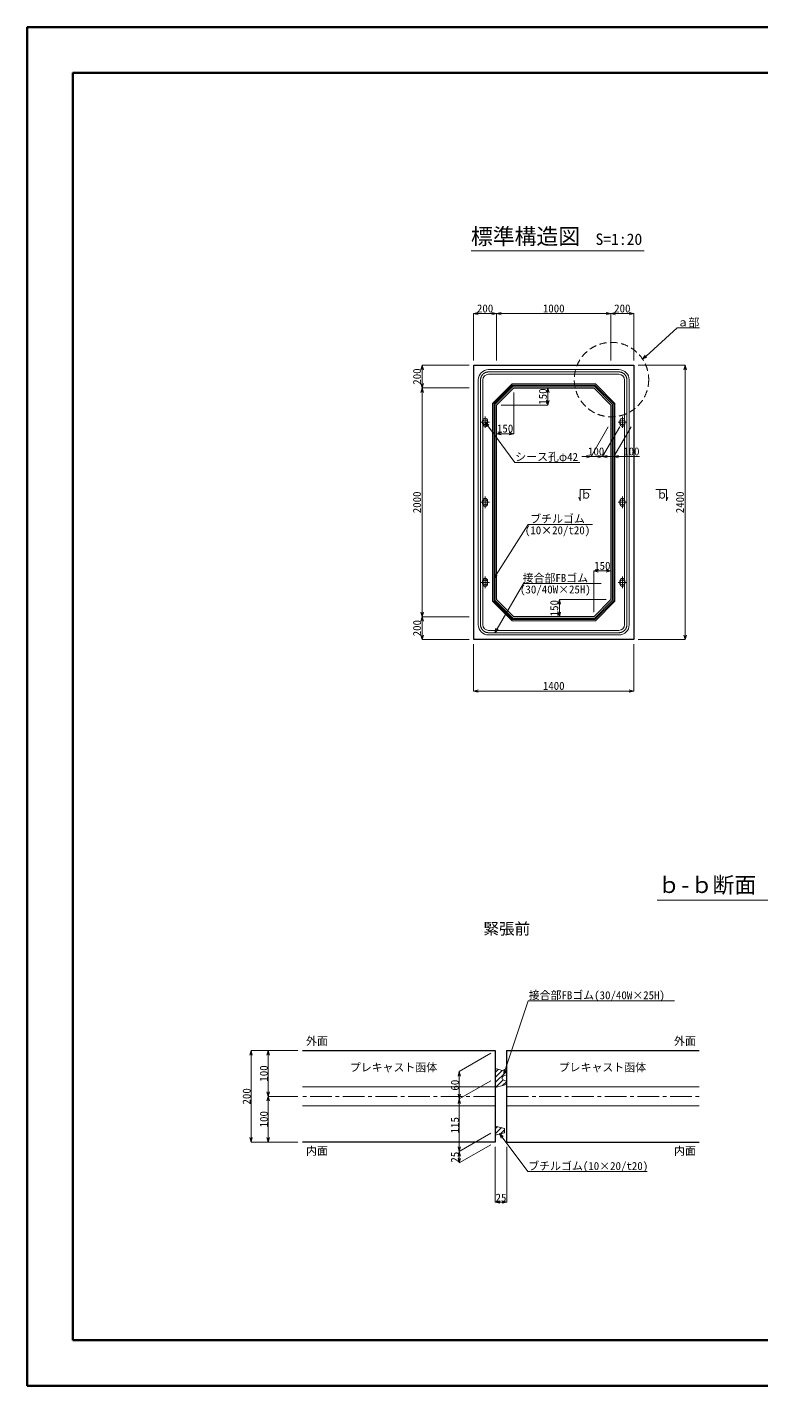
# Model space of a CAD drawing. Header units: millimetres. Extents: x 0 to 23801, y 0 to 11880.
# Drawn here: x 0 to 6425, y 0 to 11880 of the extents above; entities that cross this region are included whole.
import ezdxf
from ezdxf import colors
from ezdxf.entities.mleader import LeaderData, LeaderLine
from ezdxf.enums import TextEntityAlignment as Align
from ezdxf.math import Vec2, Vec3

# ---------------------------------------------------------------- set-up
doc = ezdxf.new("R2010")
doc.units = ezdxf.units.MM
doc.header["$LTSCALE"] = 20
doc.linetypes.add('CENTER2', pattern=[28.575, 19.05, -3.175, 3.175, -3.175])
doc.linetypes.add('HIDDEN2', pattern=[4.7625, 3.175, -1.5875])
for name, color, linetype, lineweight in [('0その他', 7, 'Continuous', 13), ('0タイトル', 7, 'Continuous', 13), ('0中心線', 7, 'CENTER2', 5), ('0寸法', 7, 'Continuous', 5), ('0文字', 41, 'Continuous', 5), ('1Pca-BOX', 3, 'Continuous', 25), ('1シース・トランペットシース', 4, 'Continuous', 13), ('3FBゴム', 181, 'Continuous', 13), ('3ブチルゴム等', 173, 'Continuous', 13), ('D-TTL', 2, 'Continuous', 50)]:
    doc.layers.add(name, color=color, linetype=linetype, lineweight=lineweight)
doc.styles.get("Standard").update_dxf_attribs({"font": 'MS Gothic.ttf'})
doc.styles.add('寸法文字', font='MS Gothic.ttf')
doc.dimstyles.new('1／20', dxfattribs={"dimscale": 20, "dimtxt": 3.5, "dimasz": 2, "dimexe": 0, "dimexo": 2, "dimgap": 0.5, "dimtad": 1, "dimdec": 0, "dimzin": 1, "dimdsep": 46, "dimtxsty": '寸法文字', "dimblk": 'OPEN30', "dimcen": 2.5, "dimclrd": 256, "dimclre": 256, "dimclrt": 256, "dimadec": 0, "dimazin": 0, "dimtfac": 1, "dimtdec": 0, "dimtmove": 0, "dimatfit": 3, "dimldrblk": 'OPEN30', "dimfxl": 1, "dimlwd": -1, "dimlwe": -1, "dimarcsym": 0})
doc.dimstyles.new('1／5', dxfattribs={"dimscale": 20, "dimtxt": 3.5, "dimasz": 2, "dimexe": 0, "dimexo": 2, "dimgap": 0.15, "dimtad": 1, "dimdec": 1, "dimlfac": 0.25, "dimdsep": 46, "dimtxsty": '寸法文字', "dimblk": 'OPEN30', "dimcen": 0.25, "dimclrd": 256, "dimclre": 256, "dimclrt": 256, "dimadec": 0, "dimazin": 0, "dimtfac": 1, "dimtdec": 1, "dimtmove": 2, "dimatfit": 3, "dimldrblk": 'OPEN30', "dimfxl": 0, "dimlwd": -1, "dimlwe": -1, "dimarcsym": 0})
pattern_1 = [(45, (455.157, 225.343), (-22.45064, 22.45064), [])]

# ---------------------------------------------------------------- blocks, each defined once
blk = doc.blocks.new('_Open30')
at = {"color": 0, "linetype": 'ByBlock', "lineweight": -2}
for p, q in [((-1, 0.27), (0, 0)), ((0, 0), (-1, -0.27)), ((0, 0), (-1, 0))]:
    blk.add_line(p, q, dxfattribs=at)
blk = doc.blocks.new('*D2')
at = {"layer": '0寸法', "transparency": 16777216}
for p, q in [((2368, 2931), (2108, 2931)), ((2108, 2891), (2108, 2571)), ((2368, 2531), (2108, 2531))]:
    blk.add_line(p, q, dxfattribs=at)
at = {"layer": 'Defpoints', "color": 0, "transparency": 16777216}
for p in [(2408, 2931), (2108, 2531), (2408, 2531)]:
    blk.add_point(p, dxfattribs=at)
at = {"layer": '0寸法', "transparency": 16777216, "xscale": 40, "yscale": 40, "zscale": 40}
for p, rotation in [((2108, 2931), 90), ((2108, 2531), 270)]:
    blk.add_blockref('_Open30', p, dxfattribs=dict(at, rotation=rotation))
at = {"layer": '0寸法', "transparency": 16777216, "insert": (2070, 2731), "char_height": 70, "attachment_point": 5, "rotation": 90, "style": '寸法文字'}
blk.add_mtext('100', dxfattribs=at)
blk = doc.blocks.new('*D3')
at = {"layer": '0寸法', "transparency": 16777216}
for p, q in [((2368, 2531), (2108, 2531)), ((2108, 2491), (2108, 2171)), ((2368, 2131), (2108, 2131))]:
    blk.add_line(p, q, dxfattribs=at)
at = {"layer": 'Defpoints', "color": 0, "transparency": 16777216}
for p in [(2408, 2531), (2108, 2131), (2408, 2131)]:
    blk.add_point(p, dxfattribs=at)
at = {"layer": '0寸法', "transparency": 16777216, "xscale": 40, "yscale": 40, "zscale": 40}
for p, rotation in [((2108, 2531), 90), ((2108, 2131), 270)]:
    blk.add_blockref('_Open30', p, dxfattribs=dict(at, rotation=rotation))
at = {"layer": '0寸法', "transparency": 16777216, "insert": (2070, 2331), "char_height": 70, "attachment_point": 5, "rotation": 90, "style": '寸法文字'}
blk.add_mtext('100', dxfattribs=at)
blk = doc.blocks.new('*D4')
at = {"layer": '0寸法', "transparency": 16777216}
for p, q in [((2368, 2931), (1958, 2931)), ((1958, 2891), (1958, 2171)), ((2368, 2131), (1958, 2131))]:
    blk.add_line(p, q, dxfattribs=at)
at = {"layer": 'Defpoints', "color": 0, "transparency": 16777216}
for p in [(2408, 2931), (1958, 2131), (2408, 2131)]:
    blk.add_point(p, dxfattribs=at)
at = {"layer": '0寸法', "transparency": 16777216, "xscale": 40, "yscale": 40, "zscale": 40}
for p, rotation in [((1958, 2931), 90), ((1958, 2131), 270)]:
    blk.add_blockref('_Open30', p, dxfattribs=dict(at, rotation=rotation))
at = {"layer": '0寸法', "transparency": 16777216, "insert": (1920, 2531), "char_height": 70, "attachment_point": 5, "rotation": 90, "style": '寸法文字'}
blk.add_mtext('200', dxfattribs=at)
blk = doc.blocks.new('*D9')
at = {"layer": '0寸法', "transparency": 16777216}
for p, q in [((4054, 2208), (3779, 2049)), ((4054, 2108), (3779, 1949)), ((3779, 1989), (3779, 2009))]:
    blk.add_line(p, q, dxfattribs=at)
at = {"layer": 'Defpoints', "color": 0, "transparency": 16777216}
for p in [(4094, 2231), (3779, 2049), (4094, 2131)]:
    blk.add_point(p, dxfattribs=at)
at = {"layer": '0寸法', "transparency": 16777216, "xscale": 40, "yscale": 40, "zscale": 40}
for p, rotation in [((3779, 2049), 90), ((3779, 1949), 270)]:
    blk.add_blockref('_Open30', p, dxfattribs=dict(at, rotation=rotation))
at = {"layer": '0寸法', "transparency": 16777216, "insert": (3741, 1999), "char_height": 70, "attachment_point": 5, "rotation": 90, "style": '寸法文字'}
blk.add_mtext('25', dxfattribs=at)
blk = doc.blocks.new('*D10')
at = {"layer": '0寸法', "transparency": 16777216}
for p, q in [((4054, 2908), (3779, 2749)), ((3779, 2549), (3779, 2709)), ((4054, 2668), (3779, 2509))]:
    blk.add_line(p, q, dxfattribs=at)
at = {"layer": 'Defpoints', "color": 0, "transparency": 16777216}
for p in [(4094, 2931), (3779, 2749), (4094, 2691)]:
    blk.add_point(p, dxfattribs=at)
at = {"layer": '0寸法', "transparency": 16777216, "xscale": 40, "yscale": 40, "zscale": 40}
for p, rotation in [((3779, 2749), 90), ((3779, 2509), 270)]:
    blk.add_blockref('_Open30', p, dxfattribs=dict(at, rotation=rotation))
at = {"layer": '0寸法', "transparency": 16777216, "insert": (3741, 2629), "char_height": 70, "attachment_point": 5, "rotation": 90, "style": '寸法文字'}
blk.add_mtext('60', dxfattribs=at)
blk = doc.blocks.new('*D11')
at = {"layer": '0寸法', "transparency": 16777216}
for p, q in [((4054, 2668), (3779, 2509)), ((3779, 2089), (3779, 2469)), ((4054, 2208), (3779, 2049))]:
    blk.add_line(p, q, dxfattribs=at)
at = {"layer": 'Defpoints', "color": 0, "transparency": 16777216}
for p in [(4094, 2691), (3779, 2509), (4094, 2231)]:
    blk.add_point(p, dxfattribs=at)
at = {"layer": '0寸法', "transparency": 16777216, "xscale": 40, "yscale": 40, "zscale": 40}
for p, rotation in [((3779, 2509), 90), ((3779, 2049), 270)]:
    blk.add_blockref('_Open30', p, dxfattribs=dict(at, rotation=rotation))
at = {"layer": '0寸法', "transparency": 16777216, "insert": (3741, 2279), "char_height": 70, "attachment_point": 5, "rotation": 90, "style": '寸法文字'}
blk.add_mtext('115', dxfattribs=at)
blk = doc.blocks.new('*D12')
at = {"layer": '0寸法', "transparency": 16777216}
for p, q in [((4094, 2091), (4094, 1607)), ((4194, 2091), (4194, 1607)), ((4134, 1607), (4154, 1607))]:
    blk.add_line(p, q, dxfattribs=at)
at = {"layer": 'Defpoints', "color": 0, "transparency": 16777216}
for p in [(4094, 2131), (4194, 2131), (4194, 1607)]:
    blk.add_point(p, dxfattribs=at)
at = {"layer": '0寸法', "transparency": 16777216, "xscale": 40, "yscale": 40, "zscale": 40, "rotation": 180}
blk.add_blockref('_Open30', (4094, 1607), dxfattribs=at)
at = {"layer": '0寸法', "transparency": 16777216, "xscale": 40, "yscale": 40, "zscale": 40}
blk.add_blockref('_Open30', (4194, 1607), dxfattribs=at)
at = {"layer": '0寸法', "transparency": 16777216, "insert": (4144, 1645), "char_height": 70, "attachment_point": 5, "style": '寸法文字'}
blk.add_mtext('25', dxfattribs=at)
blk = doc.blocks.new('*D17')
at = {"layer": '0寸法', "transparency": 16777216}
for p, q in [((3865, 8725), (3455, 8725)), ((3455, 8685), (3455, 6765)), ((3865, 6725), (3455, 6725))]:
    blk.add_line(p, q, dxfattribs=at)
at = {"layer": 'Defpoints', "color": 0, "transparency": 16777216}
for p in [(3905, 8725), (3455, 6725), (3905, 6725)]:
    blk.add_point(p, dxfattribs=at)
at = {"layer": '0寸法', "transparency": 16777216, "xscale": 40, "yscale": 40, "zscale": 40}
for p, rotation in [((3455, 8725), 90), ((3455, 6725), 270)]:
    blk.add_blockref('_Open30', p, dxfattribs=dict(at, rotation=rotation))
at = {"layer": '0寸法', "transparency": 16777216, "insert": (3410, 7725), "char_height": 70, "attachment_point": 5, "rotation": 90, "style": '寸法文字'}
blk.add_mtext('2000', dxfattribs=at)
blk = doc.blocks.new('*D18')
at = {"layer": '0寸法', "transparency": 16777216}
for p, q in [((3865, 8925), (3455, 8925)), ((3455, 8885), (3455, 8765)), ((3865, 8725), (3455, 8725))]:
    blk.add_line(p, q, dxfattribs=at)
at = {"layer": 'Defpoints', "color": 0, "transparency": 16777216}
for p in [(3905, 8925), (3455, 8725), (3905, 8725)]:
    blk.add_point(p, dxfattribs=at)
at = {"layer": '0寸法', "transparency": 16777216, "xscale": 40, "yscale": 40, "zscale": 40}
for p, rotation in [((3455, 8925), 90), ((3455, 8725), 270)]:
    blk.add_blockref('_Open30', p, dxfattribs=dict(at, rotation=rotation))
at = {"layer": '0寸法', "transparency": 16777216, "insert": (3410, 8825), "char_height": 70, "attachment_point": 5, "rotation": 90, "style": '寸法文字'}
blk.add_mtext('200', dxfattribs=at)
blk = doc.blocks.new('*D19')
at = {"layer": '0寸法', "transparency": 16777216}
for p, q in [((3905, 8965), (3905, 9375)), ((3945, 9375), (4065, 9375)), ((4105, 8965), (4105, 9375))]:
    blk.add_line(p, q, dxfattribs=at)
at = {"layer": 'Defpoints', "color": 0, "transparency": 16777216}
for p in [(4105, 9375), (3905, 8925), (4105, 8925)]:
    blk.add_point(p, dxfattribs=at)
at = {"layer": '0寸法', "transparency": 16777216, "xscale": 40, "yscale": 40, "zscale": 40, "rotation": 180}
blk.add_blockref('_Open30', (3905, 9375), dxfattribs=at)
at = {"layer": '0寸法', "transparency": 16777216, "xscale": 40, "yscale": 40, "zscale": 40}
blk.add_blockref('_Open30', (4105, 9375), dxfattribs=at)
at = {"layer": '0寸法', "transparency": 16777216, "insert": (4005, 9420), "char_height": 70, "attachment_point": 5, "style": '寸法文字'}
blk.add_mtext('200', dxfattribs=at)
blk = doc.blocks.new('*D20')
at = {"layer": '0寸法', "transparency": 16777216}
for p, q in [((4105, 8965), (4105, 9375)), ((4145, 9375), (5065, 9375)), ((5105, 8965), (5105, 9375))]:
    blk.add_line(p, q, dxfattribs=at)
at = {"layer": 'Defpoints', "color": 0, "transparency": 16777216}
for p in [(5105, 9375), (4105, 8925), (5105, 8925)]:
    blk.add_point(p, dxfattribs=at)
at = {"layer": '0寸法', "transparency": 16777216, "xscale": 40, "yscale": 40, "zscale": 40, "rotation": 180}
blk.add_blockref('_Open30', (4105, 9375), dxfattribs=at)
at = {"layer": '0寸法', "transparency": 16777216, "xscale": 40, "yscale": 40, "zscale": 40}
blk.add_blockref('_Open30', (5105, 9375), dxfattribs=at)
at = {"layer": '0寸法', "transparency": 16777216, "insert": (4605, 9420), "char_height": 70, "attachment_point": 5, "style": '寸法文字'}
blk.add_mtext('1000', dxfattribs=at)
blk = doc.blocks.new('*D21')
at = {"layer": '0寸法', "transparency": 16777216}
for p, q in [((5105, 8965), (5105, 9375)), ((5145, 9375), (5265, 9375)), ((5305, 8965), (5305, 9375))]:
    blk.add_line(p, q, dxfattribs=at)
at = {"layer": 'Defpoints', "color": 0, "transparency": 16777216}
for p in [(5305, 9375), (5105, 8925), (5305, 8925)]:
    blk.add_point(p, dxfattribs=at)
at = {"layer": '0寸法', "transparency": 16777216, "xscale": 40, "yscale": 40, "zscale": 40, "rotation": 180}
blk.add_blockref('_Open30', (5105, 9375), dxfattribs=at)
at = {"layer": '0寸法', "transparency": 16777216, "xscale": 40, "yscale": 40, "zscale": 40}
blk.add_blockref('_Open30', (5305, 9375), dxfattribs=at)
at = {"layer": '0寸法', "transparency": 16777216, "insert": (5205, 9420), "char_height": 70, "attachment_point": 5, "style": '寸法文字'}
blk.add_mtext('200', dxfattribs=at)
blk = doc.blocks.new('*D16')
at = {"layer": '0寸法', "transparency": 16777216}
for p, q in [((3865, 6725), (3455, 6725)), ((3455, 6685), (3455, 6565)), ((3865, 6525), (3455, 6525))]:
    blk.add_line(p, q, dxfattribs=at)
at = {"layer": 'Defpoints', "color": 0, "transparency": 16777216}
for p in [(3905, 6725), (3455, 6525), (3905, 6525)]:
    blk.add_point(p, dxfattribs=at)
at = {"layer": '0寸法', "transparency": 16777216, "xscale": 40, "yscale": 40, "zscale": 40}
for p, rotation in [((3455, 6725), 90), ((3455, 6525), 270)]:
    blk.add_blockref('_Open30', p, dxfattribs=dict(at, rotation=rotation))
at = {"layer": '0寸法', "transparency": 16777216, "insert": (3410, 6625), "char_height": 70, "attachment_point": 5, "rotation": 90, "style": '寸法文字'}
blk.add_mtext('200', dxfattribs=at)
blk = doc.blocks.new('*D22')
at = {"layer": '0寸法', "transparency": 16777216}
for p, q in [((5345, 8925), (5755, 8925)), ((5755, 6565), (5755, 8885)), ((5345, 6525), (5755, 6525))]:
    blk.add_line(p, q, dxfattribs=at)
at = {"layer": 'Defpoints', "color": 0, "transparency": 16777216}
for p in [(5305, 8925), (5755, 8925), (5305, 6525)]:
    blk.add_point(p, dxfattribs=at)
at = {"layer": '0寸法', "transparency": 16777216, "xscale": 40, "yscale": 40, "zscale": 40}
for p, rotation in [((5755, 8925), 90), ((5755, 6525), 270)]:
    blk.add_blockref('_Open30', p, dxfattribs=dict(at, rotation=rotation))
at = {"layer": '0寸法', "transparency": 16777216, "insert": (5710, 7725), "char_height": 70, "attachment_point": 5, "rotation": 90, "style": '寸法文字'}
blk.add_mtext('2400', dxfattribs=at)
blk = doc.blocks.new('*D23')
at = {"layer": '0寸法', "transparency": 16777216}
for p, q in [((3905, 6485), (3905, 6075)), ((5305, 6485), (5305, 6075)), ((5265, 6075), (3945, 6075))]:
    blk.add_line(p, q, dxfattribs=at)
at = {"layer": 'Defpoints', "color": 0, "transparency": 16777216}
for p in [(3905, 6525), (5305, 6525), (3905, 6075)]:
    blk.add_point(p, dxfattribs=at)
at = {"layer": '0寸法', "transparency": 16777216, "xscale": 40, "yscale": 40, "zscale": 40, "rotation": 180}
blk.add_blockref('_Open30', (3905, 6075), dxfattribs=at)
at = {"layer": '0寸法', "transparency": 16777216, "xscale": 40, "yscale": 40, "zscale": 40}
blk.add_blockref('_Open30', (5305, 6075), dxfattribs=at)
at = {"layer": '0寸法', "transparency": 16777216, "insert": (4605, 6120), "char_height": 70, "attachment_point": 5, "style": '寸法文字'}
blk.add_mtext('1400', dxfattribs=at)
blk = doc.blocks.new('*D24')
at = {"layer": '0寸法', "transparency": 16777216}
for p, q in [((5082, 8385), (4932, 8125)), ((5182, 8385), (5032, 8125)), ((4892, 8125), (4852, 8125)), ((4932, 8125), (5032, 8125)), ((5072, 8125), (5112, 8125))]:
    blk.add_line(p, q, dxfattribs=at)
at = {"layer": 'Defpoints', "color": 0, "transparency": 16777216}
for p in [(5105, 8425), (5205, 8425), (5032, 8125)]:
    blk.add_point(p, dxfattribs=at)
at = {"layer": '0寸法', "transparency": 16777216, "xscale": 40, "yscale": 40, "zscale": 40}
blk.add_blockref('_Open30', (4932, 8125), dxfattribs=at)
at = {"layer": '0寸法', "transparency": 16777216, "xscale": 40, "yscale": 40, "zscale": 40, "rotation": 180}
blk.add_blockref('_Open30', (5032, 8125), dxfattribs=at)
at = {"layer": '0寸法', "transparency": 16777216, "insert": (4976, 8170), "char_height": 70, "attachment_point": 5, "style": '寸法文字'}
blk.add_mtext('100', dxfattribs=at)
blk = doc.blocks.new('*D25')
at = {"layer": '0寸法', "transparency": 16777216}
for p, q in [((5182, 8385), (5032, 8125)), ((5282, 8385), (5132, 8125)), ((4992, 8125), (4952, 8125)), ((5032, 8125), (5132, 8125)), ((5172, 8125), (5356, 8125))]:
    blk.add_line(p, q, dxfattribs=at)
at = {"layer": 'Defpoints', "color": 0, "transparency": 16777216}
for p in [(5205, 8425), (5305, 8425), (5132, 8125)]:
    blk.add_point(p, dxfattribs=at)
at = {"layer": '0寸法', "transparency": 16777216, "xscale": 40, "yscale": 40, "zscale": 40}
blk.add_blockref('_Open30', (5032, 8125), dxfattribs=at)
at = {"layer": '0寸法', "transparency": 16777216, "xscale": 40, "yscale": 40, "zscale": 40, "rotation": 180}
blk.add_blockref('_Open30', (5132, 8125), dxfattribs=at)
at = {"layer": '0寸法', "transparency": 16777216, "insert": (5284, 8170), "char_height": 70, "attachment_point": 5, "style": '寸法文字'}
blk.add_mtext('100', dxfattribs=at)
blk = doc.blocks.new('*D26')
at = {"layer": '0寸法', "transparency": 16777216}
for p, q in [((4295, 8725), (4555, 8725)), ((4555, 8685), (4555, 8615)), ((4145, 8575), (4555, 8575))]:
    blk.add_line(p, q, dxfattribs=at)
at = {"layer": 'Defpoints', "color": 0, "transparency": 16777216}
for p in [(4255, 8725), (4105, 8575), (4555, 8575)]:
    blk.add_point(p, dxfattribs=at)
at = {"layer": '0寸法', "transparency": 16777216, "xscale": 40, "yscale": 40, "zscale": 40}
for p, rotation in [((4555, 8725), 90), ((4555, 8575), 270)]:
    blk.add_blockref('_Open30', p, dxfattribs=dict(at, rotation=rotation))
at = {"layer": '0寸法', "transparency": 16777216, "insert": (4510, 8650), "char_height": 70, "attachment_point": 5, "rotation": 90, "style": '寸法文字'}
blk.add_mtext('150', dxfattribs=at)
blk = doc.blocks.new('*D27')
at = {"layer": '0寸法', "transparency": 16777216}
for p, q in [((4255, 8685), (4255, 8325)), ((4105, 8535), (4105, 8325)), ((4215, 8325), (4145, 8325))]:
    blk.add_line(p, q, dxfattribs=at)
at = {"layer": 'Defpoints', "color": 0, "transparency": 16777216}
for p in [(4255, 8725), (4105, 8575), (4105, 8325)]:
    blk.add_point(p, dxfattribs=at)
at = {"layer": '0寸法', "transparency": 16777216, "xscale": 40, "yscale": 40, "zscale": 40, "rotation": 180}
blk.add_blockref('_Open30', (4105, 8325), dxfattribs=at)
at = {"layer": '0寸法', "transparency": 16777216, "xscale": 40, "yscale": 40, "zscale": 40}
blk.add_blockref('_Open30', (4255, 8325), dxfattribs=at)
at = {"layer": '0寸法', "transparency": 16777216, "insert": (4180, 8370), "char_height": 70, "attachment_point": 5, "style": '寸法文字'}
blk.add_mtext('150', dxfattribs=at)
blk = doc.blocks.new('*D28')
at = {"layer": '0寸法', "transparency": 16777216}
for p, q in [((4955, 6765), (4955, 7125)), ((4995, 7125), (5065, 7125)), ((5105, 6915), (5105, 7125))]:
    blk.add_line(p, q, dxfattribs=at)
at = {"layer": 'Defpoints', "color": 0, "transparency": 16777216}
for p in [(5105, 7125), (5105, 6875), (4955, 6725)]:
    blk.add_point(p, dxfattribs=at)
at = {"layer": '0寸法', "transparency": 16777216, "xscale": 40, "yscale": 40, "zscale": 40, "rotation": 180}
blk.add_blockref('_Open30', (4955, 7125), dxfattribs=at)
at = {"layer": '0寸法', "transparency": 16777216, "xscale": 40, "yscale": 40, "zscale": 40}
blk.add_blockref('_Open30', (5105, 7125), dxfattribs=at)
at = {"layer": '0寸法', "transparency": 16777216, "insert": (5030, 7170), "char_height": 70, "attachment_point": 5, "style": '寸法文字'}
blk.add_mtext('150', dxfattribs=at)
blk = doc.blocks.new('*D29')
at = {"layer": '0寸法', "transparency": 16777216}
for p, q in [((5065, 6875), (4655, 6875)), ((4655, 6835), (4655, 6765)), ((4915, 6725), (4655, 6725))]:
    blk.add_line(p, q, dxfattribs=at)
at = {"layer": 'Defpoints', "color": 0, "transparency": 16777216}
for p in [(5105, 6875), (4655, 6725), (4955, 6725)]:
    blk.add_point(p, dxfattribs=at)
at = {"layer": '0寸法', "transparency": 16777216, "xscale": 40, "yscale": 40, "zscale": 40}
for p, rotation in [((4655, 6875), 90), ((4655, 6725), 270)]:
    blk.add_blockref('_Open30', p, dxfattribs=dict(at, rotation=rotation))
at = {"layer": '0寸法', "transparency": 16777216, "insert": (4610, 6800), "char_height": 70, "attachment_point": 5, "rotation": 90, "style": '寸法文字'}
blk.add_mtext('150', dxfattribs=at)

msp = doc.modelspace()

# ---------------------------------------------------------------- hatches: boundary and pattern name
at = {"layer": '0その他'}
h = msp.add_hatch(dxfattribs=at)
h.set_pattern_fill('ANSI31', color=256, scale=10, style=0)
h.set_pattern_definition(pattern_1)
h.paths.add_polyline_path([(4093.51, 2191.2), (4173.51, 2211.2), (4173.51, 2251.2), (4093.51, 2271.2)])
at = {"layer": '3FBゴム'}
h = msp.add_hatch(dxfattribs=at)
h.set_pattern_fill('ANSI31', color=256, scale=10, style=0)
h.set_pattern_definition(pattern_1)
h.paths.add_polyline_path([(4168.18, 2709.86), (4178.23, 2712.3, 0.78868289), (4178.11, 2751.2), (4103.35, 2770.98, 0.48397269), (4093.51, 2763.2), (4093.51, 2619.2, 0.48397269), (4103.35, 2611.41), (4179.14, 2631.47, 0.76734712), (4178.23, 2670.1), (4168.18, 2672.54, -0.78623803)])

# ---------------------------------------------------------------- linework, layer by layer
at = {"layer": '0その他', "linetype": 'HIDDEN2'}
msp.add_circle((5110.34, 8798.42), 325.63, dxfattribs=at)
at = {"layer": '0タイトル'}
for p, q in [((3881.78, 9925.16), (5396.02, 9925.16)), ((5510.25, 4247.09), (6873.11, 4246.42))]:
    msp.add_line(p, q, dxfattribs=at)
at = {"layer": '0中心線', "lineweight": 9}
for p, q in [((4005.35, 8475.34), (4005.35, 8375.34)), ((5205.35, 8475.34), (5205.35, 8375.34)), ((4042.35, 8425.34), (3968.35, 8425.34)), ((5168.35, 8425.34), (5242.35, 8425.34)), ((4042.35, 7725.34), (3968.35, 7725.34)), ((4005.35, 7775.34), (4005.35, 7675.34)), ((5168.35, 7725.34), (5242.35, 7725.34)), ((5205.35, 7775.34), (5205.35, 7675.34)), ((4042.35, 7025.34), (3968.35, 7025.34)), ((4005.35, 6975.34), (4005.35, 7075.34)), ((5168.35, 7025.34), (5242.35, 7025.34)), ((5205.35, 6975.34), (5205.35, 7075.34))]:
    msp.add_line(p, q, dxfattribs=at)
at = {"layer": '0中心線', "ltscale": 0.5}
for p, q in [((4093.51, 2531.2), (2408.39, 2531.2)), ((4193.51, 2531.2), (5878.63, 2531.2))]:
    msp.add_line(p, q, dxfattribs=at)
at = {"layer": '0中心線', "ltscale": 10}
msp.add_lwpolyline([(5175.35, 6585.34, 0.41421356), (5245.35, 6655.34), (5245.35, 8795.34, 0.41421356), (5175.35, 8865.34), (4035.35, 8865.34, 0.41421356), (3965.35, 8795.34), (3965.35, 6655.34, 0.41421356), (4035.35, 6585.34), (5175.51, 6585.34)], format="xyb", dxfattribs=at)
at = {"layer": '0中心線', "linetype": 'Continuous'}
msp.add_lwpolyline([(4965.71, 6700.34), (5130.35, 6864.99), (5130.35, 8585.7), (4965.71, 8750.34), (4245, 8750.34), (4080.35, 8585.7), (4080.35, 6864.99), (4245, 6700.34)], close=True, dxfattribs=at)
at = {"layer": '0文字'}
for points in [[(4928.75, 7838.18), (4836.02, 7838.18), (4836.02, 7737.8), (4826.24, 7770.11)], [(5499.47, 7838.18), (5592.2, 7838.18), (5592.2, 7737.8), (5601.98, 7770.11)]]:
    msp.add_lwpolyline(points, dxfattribs=at)
at = {"layer": '1Pca-BOX'}
for p, q in [((2408.39, 2931.2), (4093.51, 2931.2)), ((4093.51, 2931.2), (4093.51, 2131.2)), ((4193.51, 2931.2), (5878.63, 2931.2)), ((4193.51, 2931.2), (4193.51, 2131.2)), ((4093.51, 2131.2), (2408.39, 2131.2)), ((4193.51, 2131.2), (5878.63, 2131.2))]:
    msp.add_line(p, q, dxfattribs=at)
for points in [[(5305.35, 8925.34), (5305.35, 6525.34), (3905.35, 6525.34), (3905.35, 8925.34)], [(5105.35, 8575.34), (5105.35, 6875.34), (4955.35, 6725.34), (4255.35, 6725.34), (4105.35, 6875.34), (4105.35, 8575.34), (4255.35, 8725.34), (4955.35, 8725.34)]]:
    msp.add_lwpolyline(points, close=True, dxfattribs=at)
at = {"layer": '1シース・トランペットシース', "lineweight": 9}
for p, q in [((3983.35, 8412.34), (3983.35, 8438.34)), ((4027.35, 8412.34), (4027.35, 8438.34)), ((5183.35, 8412.34), (5183.35, 8438.34)), ((5227.35, 8412.34), (5227.35, 8438.34)), ((3983.35, 7712.34), (3983.35, 7738.34)), ((4027.35, 7712.34), (4027.35, 7738.34)), ((5183.35, 7712.34), (5183.35, 7738.34)), ((5227.35, 7712.34), (5227.35, 7738.34)), ((3983.35, 7038.34), (3983.35, 7012.34)), ((4027.35, 7038.34), (4027.35, 7012.34)), ((5183.35, 7038.34), (5183.35, 7012.34)), ((5227.35, 7038.34), (5227.35, 7012.34))]:
    msp.add_line(p, q, dxfattribs=at)
at = {"layer": '1シース・トランペットシース', "ltscale": 0.5}
for p, q in [((4093.51, 2615.2), (2408.39, 2615.2)), ((4193.51, 2615.2), (5878.63, 2615.2)), ((4093.51, 2447.2), (2408.39, 2447.2)), ((4193.51, 2447.2), (5878.63, 2447.2))]:
    msp.add_line(p, q, dxfattribs=at)
at = {"layer": '1シース・トランペットシース', "lineweight": 9}
for centre in [(4005.35, 8425.34), (5205.35, 8425.34), (4005.35, 7725.34), (5205.35, 7725.34), (4005.35, 7025.34), (5205.35, 7025.34)]:
    msp.add_circle(centre, 21, dxfattribs=at)
for centre, start, end in [((4005.35, 8438.34), 0, 180), ((5205.35, 8438.34), 0, 180), ((4005.35, 8412.34), 180, 0), ((5205.35, 8412.34), 180, 0), ((4005.35, 7738.34), 0, 180), ((5205.35, 7738.34), 0, 180), ((4005.35, 7712.34), 180, 0), ((5205.35, 7712.34), 180, 0), ((4005.35, 7038.34), 0, 180), ((4005.35, 7012.34), 180, 0), ((5205.35, 7038.34), 0, 180), ((5205.35, 7012.34), 180, 0)]:
    msp.add_arc(centre, 22, start, end, dxfattribs=at)
at = {"layer": '3FBゴム'}
for p, q in [((4093.51, 2763.2), (4093.51, 2619.2)), ((4178.11, 2751.2), (4103.35, 2770.98)), ((4179.14, 2631.47), (4103.35, 2611.41)), ((4168.18, 2709.86), (4178.23, 2712.3)), ((4168.18, 2672.54), (4178.23, 2670.1))]:
    msp.add_line(p, q, dxfattribs=at)
for points in [[(4035.35, 8885.34, 0.41421356), (3945.35, 8795.34), (3945.35, 6655.34, 0.41421356), (4035.35, 6565.34), (5175.35, 6565.34, 0.41421356), (5265.35, 6655.34), (5265.35, 8795.34, 0.41421356), (5175.35, 8885.34)], [(3985.35, 6655.34, 0.41421356), (4035.35, 6605.34), (5175.35, 6605.34, 0.41421356), (5225.35, 6655.34), (5225.35, 8795.34, 0.41421356), (5175.35, 8845.34), (4035.35, 8845.34, 0.41421356), (3985.35, 8795.34)]]:
    msp.add_lwpolyline(points, format="xyb", close=True, dxfattribs=at)
for centre, radius, start, end in [((4101.51, 2763.2), 8, 76.697283, 180), ((4173.51, 2731.73), 20, 283.648445, 76.697283), ((4101.51, 2619.2), 8, 180, 283.302717), ((4172.71, 2691.2), 19.2, 103.648445, 256.351555), ((4173.51, 2650.67), 20, 283.302717, 76.351555)]:
    msp.add_arc(centre, radius, start, end, dxfattribs=at)
at = {"layer": '3ブチルゴム等', "linetype": 'Continuous'}
for points in [[(5140.35, 8589.84), (4969.85, 8760.34), (4240.86, 8760.34), (4070.35, 8589.84), (4070.35, 6860.85), (4240.86, 6690.34), (4969.85, 6690.34), (5140.35, 6860.85)], [(4249.14, 6710.34), (4961.57, 6710.34), (5120.35, 6869.13), (5120.35, 8581.56), (4961.57, 8740.34), (4249.14, 8740.34), (4090.35, 8581.56), (4090.35, 6869.13)]]:
    msp.add_lwpolyline(points, close=True, dxfattribs=at)
at = {"layer": '3ブチルゴム等'}
msp.add_lwpolyline([(4173.51, 2251.2), (4093.51, 2271.2), (4093.51, 2191.2), (4173.51, 2211.2), (4173.51, 2251.2)], dxfattribs=at)
at = {"layer": 'D-TTL'}
for points in [[(0, 0), (16820, 0), (16820, 11880), (0, 11880)], [(400, 400), (16420, 400), (16420, 11480), (400, 11480)]]:
    msp.add_lwpolyline(points, close=True, dxfattribs=at)

# ---------------------------------------------------------------- texts
at = {"layer": '0タイトル'}
for s, height, p in [('標準構造図', 140, (4358.4, 9938.4)), ('S=1:20', 100, (5175.1, 9945.71)), ('ｂ-ｂ断面', 140, (5946.88, 4267.45))]:
    msp.add_text(s, height=height, dxfattribs=at).set_placement(p, align=Align.BOTTOM_CENTER)
at = {"layer": '0文字'}
for p in [(4841.05, 7758.16), (5504.51, 7758.16)]:
    msp.add_text('ｂ', height=70, dxfattribs=at).set_placement(p)
msp.add_text('緊張前', height=100, dxfattribs=at).set_placement((4195.02, 3917.1), align=Align.BOTTOM_CENTER)
for s, p in [('外面', (2534.33, 3017.54)), ('外面', (5752.68, 3017.54)), ('内面', (2534.12, 2056.21)), ('内面', (5752.9, 2056.21))]:
    msp.add_text(s, height=70, dxfattribs=at).set_placement(p, align=Align.MIDDLE)
at = {"layer": '0文字', "char_height": 70}
for insert, attachment_point in [((2821.99, 2740.48), 7), ((5413.03, 2740.48), 9)]:
    msp.add_mtext('プレキャスト函体', dxfattribs=dict(at, insert=insert, attachment_point=attachment_point))

# ---------------------------------------------------------------- dimensions: what is measured, and where the dimension line sits
at = {"layer": '0寸法'}
for base, p1, p2, dimstyle, picture, middle in [((4105.35, 9375.34), (3905.35, 8925.34), (4105.35, 8925.34), '1／20', '*D19', (4005.35, 9420.34)), ((5105.35, 9375.34), (4105.35, 8925.34), (5105.35, 8925.34), '1／20', '*D20', (4605.35, 9420.34)), ((5305.35, 9375.34), (5105.35, 8925.34), (5305.35, 8925.34), '1／20', '*D21', (5205.35, 9420.34)), ((4105.35, 8325.34), (4255.35, 8725.34), (4105.35, 8575.34), '1／20', '*D27', (4180.35, 8370.34)), ((5132.15, 8125.34), (5205.35, 8425.34), (5305.35, 8425.34), '1／20', '*D25', (5284.15, 8170.34)), ((5105.35, 7125.34), (4955.35, 6725.34), (5105.35, 6875.34), '1／20', '*D28', (5030.35, 7170.34)), ((3905.35, 6075.34), (5305.35, 6525.34), (3905.35, 6525.34), '1／20', '*D23', (4605.35, 6120.34)), ((4193.51, 1606.51), (4093.51, 2131.2), (4193.51, 2131.2), '1／5', '*D12', (4143.51, 1644.51))]:
    dim = msp.add_linear_dim(base=base, p1=p1, p2=p2, dimstyle=dimstyle, dxfattribs=at)
    dim.commit()
    dim.dimension.update_dxf_attribs({"geometry": picture, "text_midpoint": middle})
for base, p1, p2, dimstyle, picture, middle in [((3455.35, 8725.34), (3905.35, 8925.34), (3905.35, 8725.34), '1／20', '*D18', (3410.35, 8825.34)), ((5755.35, 8925.34), (5305.35, 6525.34), (5305.35, 8925.34), '1／20', '*D22', (5710.35, 7725.34)), ((3455.35, 6725.34), (3905.35, 8725.34), (3905.35, 6725.34), '1／20', '*D17', (3410.35, 7725.34)), ((4555.35, 8575.34), (4255.35, 8725.34), (4105.35, 8575.34), '1／20', '*D26', (4510.35, 8650.34)), ((4655.35, 6725.34), (5105.35, 6875.34), (4955.35, 6725.34), '1／20', '*D29', (4610.35, 6800.34)), ((3455.35, 6525.34), (3905.35, 6725.34), (3905.35, 6525.34), '1／20', '*D16', (3410.35, 6625.34)), ((1958.39, 2131.2), (2408.39, 2931.2), (2408.39, 2131.2), '1／5', '*D4', (1920.39, 2531.2)), ((2108.39, 2531.2), (2408.39, 2931.2), (2408.39, 2531.2), '1／5', '*D2', (2070.39, 2731.2)), ((3778.51, 2749.33), (4093.51, 2691.2), (4093.51, 2931.2), '1／5', '*D10', (3740.51, 2629.33)), ((3778.51, 2509.33), (4093.51, 2231.2), (4093.51, 2691.2), '1／5', '*D11', (3740.51, 2279.33)), ((2108.39, 2131.2), (2408.39, 2531.2), (2408.39, 2131.2), '1／5', '*D3', (2070.39, 2331.2)), ((3778.51, 2049.33), (4093.51, 2131.2), (4093.51, 2231.2), '1／5', '*D9', (3740.51, 1999.33))]:
    dim = msp.add_linear_dim(base=base, p1=p1, p2=p2, angle=90, dimstyle=dimstyle, dxfattribs=at)
    dim.commit()
    dim.dimension.update_dxf_attribs({"geometry": picture, "text_midpoint": middle})
dim = msp.add_linear_dim(base=(5032.15, 8125.34), p1=(5105.35, 8425.34), p2=(5205.35, 8425.34), dimstyle='1／20', override={"dimtmove": 2}, dxfattribs=at)
dim.commit()
dim.dimension.update_dxf_attribs({"geometry": '*D24', "text_midpoint": (4976.22, 8170.34), "dimtype": 160})

# ---------------------------------------------------------------- leaders
at = {"layer": '0文字'}
ml = msp.add_multileader_mtext('Standard', dxfattribs=at)
ml.set_content('ａ部', color=256, style='寸法文字')
ml.set_leader_properties(color=256, linetype='ByLayer', lineweight=-1)
ml.set_arrow_properties(name='OPEN30')
ml.build(insert=Vec2(0, 0))
ml.multileader.update_dxf_attribs({"text_left_attachment_type": 6, "text_right_attachment_type": 6, "dogleg_length": 0, "arrow_head_size": 40, "scale": 20})
ctx = ml.context
ctx.base_point, ctx.scale, ctx.char_height, ctx.arrow_head_size, ctx.landing_gap_size, ctx.plane_origin = Vec3(5683.6, 9249.7), 20, 70, 40, 4, Vec3(5296.59, 8579.37)
ctx.left_attachment, ctx.right_attachment = 6, 6
notes = []
notes.append((ctx, [(0, (1, 1, 0), (5683.6, 9249.7), (1, 0), 0, [(0, [(5382.92, 8976.54)], 0, [])])]))
ctx.mtext.insert, ctx.mtext.flow_direction = Vec3(5687.6, 9333.7), 5
ml = msp.add_multileader_mtext('Standard', dxfattribs=at)
ml.set_content('シース孔φ42', color=256, style='寸法文字')
ml.set_leader_properties(color=256, linetype='ByLayer', lineweight=-1)
ml.set_arrow_properties(name='OPEN30')
ml.build(insert=Vec2(0, 0))
ml.multileader.update_dxf_attribs({"text_left_attachment_type": 6, "text_right_attachment_type": 6, "dogleg_length": 0, "arrow_head_size": 40, "scale": 20})
ctx = ml.context
ctx.base_point, ctx.scale, ctx.char_height, ctx.arrow_head_size, ctx.landing_gap_size, ctx.plane_origin = Vec3(4264.41, 8073.4), 20, 70, 40, 4, Vec3(4104.26, 7411.09)
ctx.left_attachment, ctx.right_attachment = 6, 6
notes.append((ctx, [(0, (1, 1, 0), (4264.41, 8073.4), (1, 0), 0, [(0, [(4005.35, 8425.34)], 0, [])])]))
ctx.mtext.insert, ctx.mtext.width, ctx.mtext.line_spacing_factor, ctx.mtext.flow_direction = Vec3(4268.41, 8157.4), 604.8089, 0.8, 5
ml = msp.add_multileader_mtext('Standard', dxfattribs=at)
ml.set_content('ブチルゴム\\P(10×20/t20)', color=256, style='寸法文字')
ml.set_leader_properties(color=256, linetype='ByLayer', lineweight=-1)
ml.set_arrow_properties(name='OPEN30')
ml.build(insert=Vec2(0, 0))
ml.multileader.update_dxf_attribs({"text_left_attachment_type": 6, "text_right_attachment_type": 6, "dogleg_length": 0, "arrow_head_size": 40, "scale": 20})
ctx = ml.context
ctx.base_point, ctx.scale, ctx.char_height, ctx.arrow_head_size, ctx.landing_gap_size, ctx.plane_origin = Vec3(4382.83, 7532.02), 20, 70, 40, 4, Vec3(3921.12, 6740.86)
ctx.left_attachment, ctx.right_attachment, ctx.text_align_type = 6, 6, 1
notes.append((ctx, [(0, (1, 1, 0), (4382.83, 7532.02), (1, 0), 0, [(0, [(4080.35, 7057.67)], 0, [])])]))
ctx.mtext.insert, ctx.mtext.alignment, ctx.mtext.line_spacing_factor, ctx.mtext.flow_direction = Vec3(4638.58, 7616.02), 2, 0.857143, 5
ml = msp.add_multileader_mtext('Standard', dxfattribs=at)
ml.set_content('接合部FBゴム\\P(30/40W×25H)', color=256, style='寸法文字')
ml.set_leader_properties(color=256, linetype='ByLayer', lineweight=-1)
ml.set_arrow_properties(name='OPEN30')
ml.build(insert=Vec2(0, 0))
ml.multileader.update_dxf_attribs({"text_left_attachment_type": 6, "text_right_attachment_type": 6, "dogleg_length": 0, "arrow_head_size": 40, "scale": 20})
ctx = ml.context
ctx.base_point, ctx.scale, ctx.char_height, ctx.arrow_head_size, ctx.landing_gap_size, ctx.plane_origin = Vec3(4341.22, 7014.57), 20, 70, 40, 4, Vec3(3954.2, 6344.24)
ctx.left_attachment, ctx.right_attachment, ctx.text_align_type = 6, 6, 1
notes.append((ctx, [(0, (1, 1, 0), (4341.22, 7014.57), (1, 0), 0, [(0, [(4089.34, 6585.34)], 0, [])])]))
ctx.mtext.insert, ctx.mtext.alignment, ctx.mtext.line_spacing_factor, ctx.mtext.flow_direction = Vec3(4619.71, 7098.57), 2, 0.857143, 5
ml = msp.add_multileader_mtext('Standard', dxfattribs=at)
ml.set_content('接合部FBゴム(30/40W×25H)', color=256, style='寸法文字')
ml.set_leader_properties(color=256, linetype='ByLayer', lineweight=-1)
ml.set_arrow_properties(name='OPEN30')
ml.build(insert=Vec2(0, 0))
ml.multileader.update_dxf_attribs({"text_left_attachment_type": 6, "text_right_attachment_type": 6, "dogleg_length": 0, "arrow_head_size": 40, "scale": 20})
ctx = ml.context
ctx.base_point, ctx.scale, ctx.char_height, ctx.arrow_head_size, ctx.landing_gap_size, ctx.plane_origin = Vec3(4382.28, 3366.29), 20, 70, 40, 4, Vec3(3995.26, 2695.97)
ctx.left_attachment, ctx.right_attachment = 6, 6
notes.append((ctx, [(0, (1, 1, 0), (4382.28, 3366.29), (1, 0), 0, [(0, [(4168.51, 2726.39)], 0, [])])]))
ctx.mtext.insert, ctx.mtext.flow_direction = Vec3(4386.28, 3450.29), 5
ml = msp.add_multileader_mtext('Standard', dxfattribs=at)
ml.set_content('ブチルゴム(10×20/t20)', color=256, style='寸法文字')
ml.set_leader_properties(color=256, linetype='ByLayer', lineweight=-1)
ml.set_arrow_properties(name='OPEN30')
ml.build(insert=Vec2(0, 0))
ml.multileader.update_dxf_attribs({"text_left_attachment_type": 6, "text_right_attachment_type": 6, "dogleg_length": 0, "arrow_head_size": 40, "scale": 20})
ctx = ml.context
ctx.base_point, ctx.scale, ctx.char_height, ctx.arrow_head_size, ctx.landing_gap_size, ctx.plane_origin = Vec3(4378.59, 1873.09), 20, 70, 40, 4, Vec3(3991.58, 1442.77)
ctx.left_attachment, ctx.right_attachment = 6, 6
notes.append((ctx, [(0, (1, 1, 0), (4378.59, 1873.09), (1, 0), 0, [(0, [(4130.63, 2205.42)], 0, [])])]))
ctx.mtext.insert, ctx.mtext.flow_direction = Vec3(4382.59, 1957.09), 5
for ctx, leaders in notes:
    for number, flags, end, landing, length, lines in leaders:
        leader = LeaderData()
        leader.index, (leader.has_last_leader_line, leader.has_dogleg_vector, leader.attachment_direction) = number, flags
        leader.last_leader_point, leader.dogleg_vector, leader.dogleg_length = Vec3(end), Vec3(landing), length
        for number, points, colour, breaks in lines:
            line = LeaderLine()
            line.index, line.vertices, line.color, line.breaks = number, Vec3.list(points), colors.encode_raw_color(colour), breaks
            leader.lines.append(line)
        ctx.leaders.append(leader)

doc.saveas('drawing.dxf')
